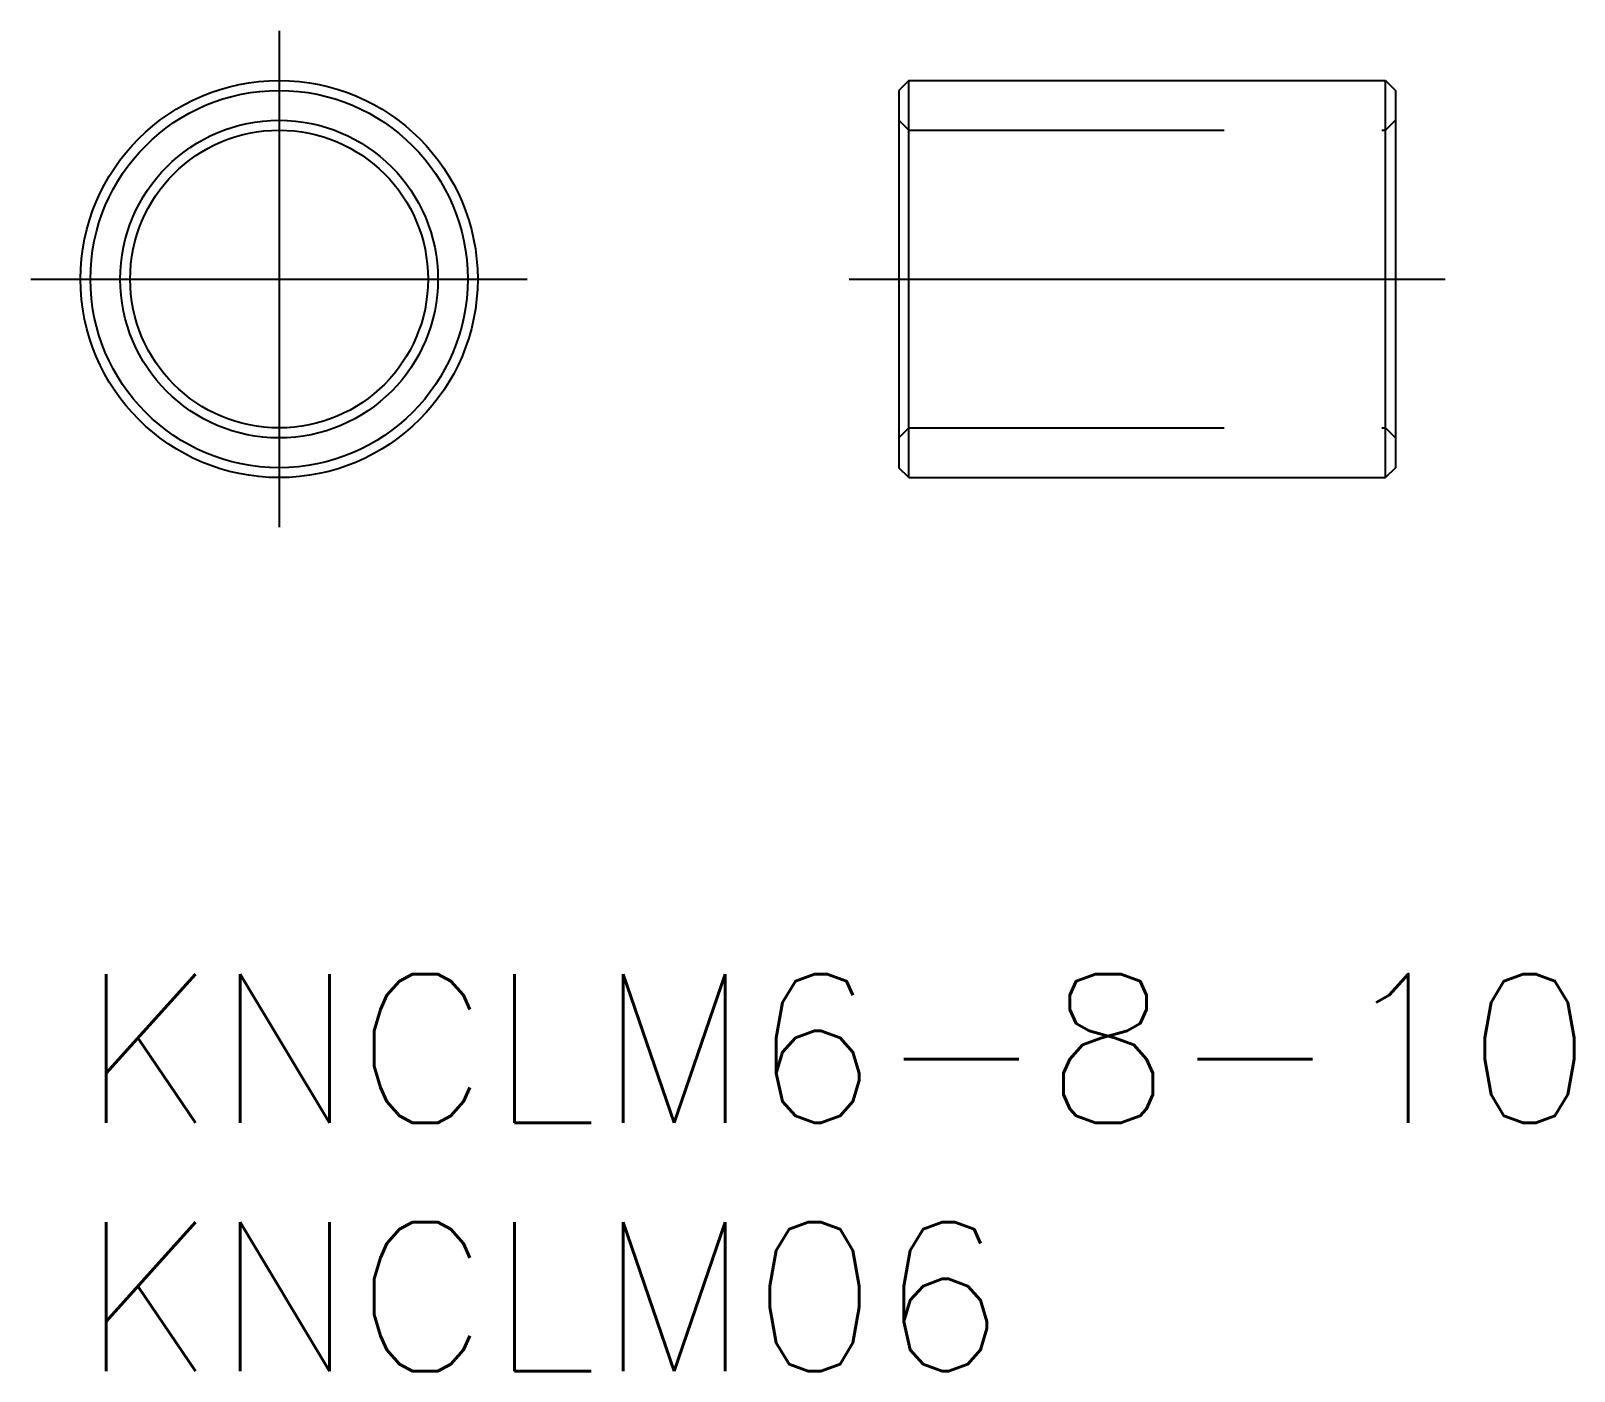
# Model space of a CAD drawing. Extents: x -1 to 30.1, y -8 to 19.
import ezdxf

# ---------------------------------------------------------------- set-up
doc = ezdxf.new("R2010")
doc.units = 0
doc.header["$LTSCALE"] = 0.5
doc.linetypes.add('CENTER', pattern=[50.8, 31.75, -6.35, 6.35, -6.35])
doc.linetypes.add('DASHED', pattern=[19.05, 12.7, -6.35])
for name, color, linetype in [('MSM_CENTER', 1, 'CENTER'), ('MSM_CONTINUOUS', 7, 'CONTINUOUS'), ('MSM_DASHED', 4, 'DASHED'), ('MSM_PART_NUMBER', 7, 'CONTINUOUS')]:
    doc.layers.add(name, color=color, linetype=linetype)
doc.styles.get("Standard").update_dxf_attribs({"font": 'txt.shx', "height": 1, "bigfont": 'bigfont.shx'})

# ---------------------------------------------------------------- blocks, each defined once
blk = doc.blocks.new('*U11')
at = {"layer": 'MSM_PART_NUMBER'}
blk.add_text('KNCLM6-8-10', height=3, dxfattribs=at).set_placement((0, -3))
blk = doc.blocks.new('*U12')
at = {"layer": 'MSM_PART_NUMBER'}
blk.add_text('KNCLM06', height=3, dxfattribs=at).set_placement((0, -8))

msp = doc.modelspace()

# ---------------------------------------------------------------- linework, layer by layer
at = {"layer": 'MSM_CENTER'}
for p, q in [((4, 19), (4, 9)), ((-1, 14), (9, 14)), ((15.486, 14), (27.486, 14))]:
    msp.add_line(p, q, dxfattribs=at)
at = {"layer": 'MSM_CONTINUOUS'}
for p, q in [((16.686, 18), (16.486, 17.8)), ((16.486, 17.8), (16.486, 10.2)), ((16.686, 18), (26.286, 18)), ((16.686, 10), (16.686, 18)), ((26.286, 10), (26.286, 18)), ((26.286, 18), (26.486, 17.8)), ((26.486, 17.8), (26.486, 10.2)), ((16.686, 10), (16.486, 10.2)), ((16.686, 10), (26.286, 10)), ((26.486, 10.2), (26.286, 10))]:
    msp.add_line(p, q, dxfattribs=at)
for radius in [4, 3.8, 3.2, 3]:
    msp.add_circle((4, 14), radius, dxfattribs=at)
at = {"layer": 'MSM_DASHED'}
for p, q in [((16.686, 17), (16.486, 17.2)), ((26.286, 17), (26.486, 17.2)), ((16.686, 17), (26.286, 17)), ((16.686, 11), (16.486, 10.8)), ((16.686, 11), (26.286, 11)), ((26.286, 11), (26.486, 10.8))]:
    msp.add_line(p, q, dxfattribs=at)

# ---------------------------------------------------------------- block references
at = {"layer": 'MSM_CONTINUOUS'}
for name in ['*U11', '*U12']:
    msp.add_blockref(name, (0, 0), dxfattribs=at)

doc.saveas('drawing.dxf')
